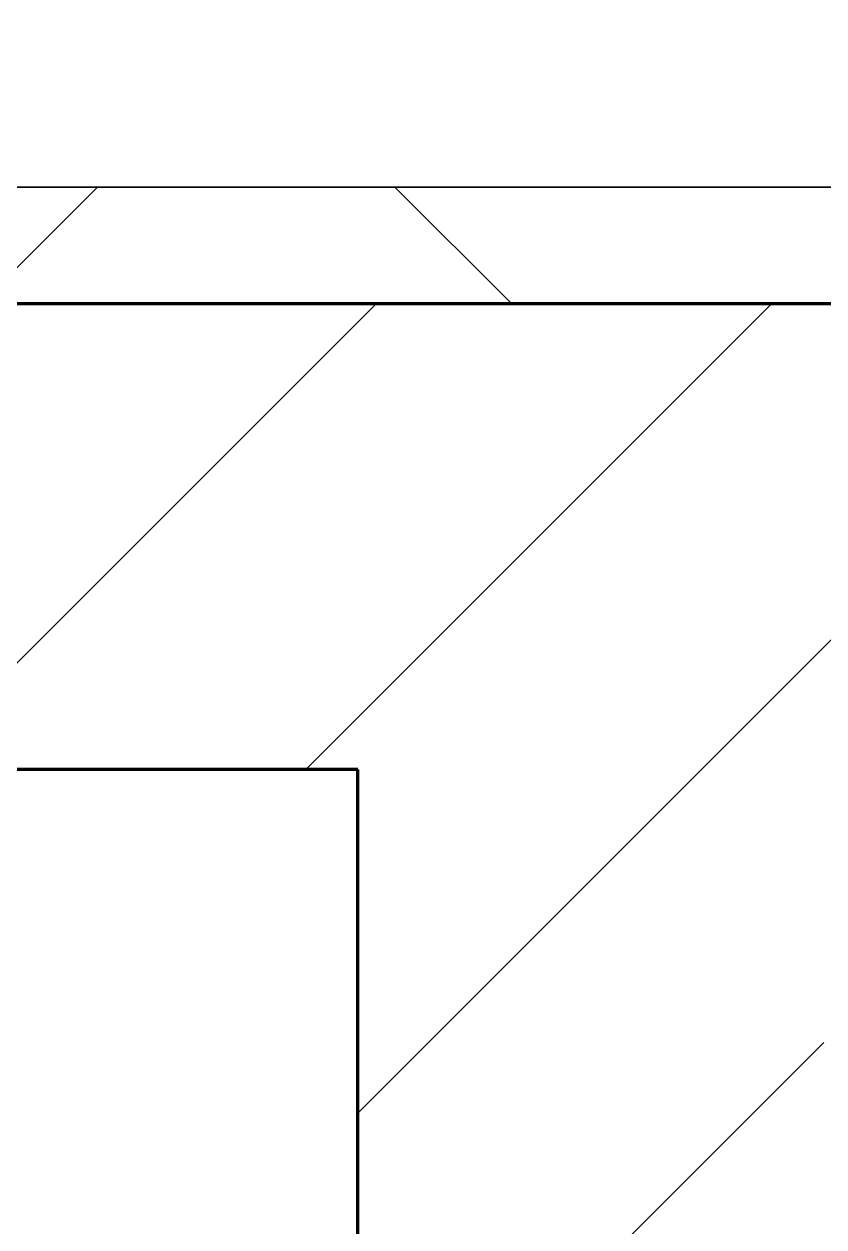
# Model space of a CAD drawing. Header units: millimetres. Extents: x -726012 to -647389, y -20772 to 18805.
# Drawn here: x -677220 to -676877, y 3733 to 4249 of the extents above; entities that cross this region are included whole.
import ezdxf
from ezdxf.xclip import XClip

# ---------------------------------------------------------------- set-up
doc = ezdxf.new("R2010")
doc.units = ezdxf.units.MM
doc.header["$XCLIPFRAME"] = 0
for name, color, linetype, lineweight in [('A-GLAZ-CURT', 2, 'Continuous', 9), ('A-WALL', 5, 'Continuous', 35), ('A-WALL-FNSH', 2, 'Continuous', 35), ('A-WALL-PATT', 1, 'Continuous', 35)]:
    doc.layers.add(name, color=color, linetype=linetype, lineweight=lineweight)
doc.layers.add('A11_ALU.SOLID SHEET', color=2, linetype='Continuous')
pattern_1 = [(45, (0, 0), (-84.852814, 84.852814), [])]

# ---------------------------------------------------------------- blocks, each defined once
blk = doc.blocks.new('PPLS-PP19_Custom Tile Pattern - Custom Tile Pattern-V198-4233-01 ENLARGED MULTI-PURPOSE LEVEL - REFLECTED CEILING PLAN - SHEET 4')
at = {"layer": 'A-GLAZ-CURT'}
for p, q in [((-300, 0), (300, 0)), ((300, 0), (-300, 0)), ((230.06, 0), (300, 0)), ((-300, -50), (300, -50)), ((300, -50), (-300, -50))]:
    blk.add_line(p, q, dxfattribs=at)
for points, knots in [([(300, 0), (286.53, 0), (254.22, 0), (207.11, 0), (177.41, 0), (159.34, 0), (158.33, 0), (158.3, 0)], [-285.253232, -285.253232, -285.253232, -285.253232, -244.693688, -187.987675, -143.776725, -129.632772, -123.352749, -123.352749, -123.352749, -123.352749]), ([(171.51, 0), (176.48, 0), (193.23, 0), (201.73, 0), (208.81, 0), (213.9, 0), (241.96, 0), (264.81, 0), (275.79, 0), (278.71, 0)], [-7971.819559, -7971.819559, -7971.819559, -7971.819559, -7784.112253, -7606.717214, -7289.299508, -7042.621073, -6582.165592, -6068.460911, -5865.184535, -5865.184535, -5865.184535, -5865.184535]), ([(278.7, 0), (273.92, 0), (254.95, 0), (230.43, 0), (219.94, 0), (219.02, 0)], [-12155.562814, -12155.562814, -12155.562814, -12155.562814, -11905.454923, -11162.864862, -10856.732305, -10856.732305, -10856.732305, -10856.732305]), ([(278.96, 0), (280.3, 0), (284.36, 0), (291.71, 0), (296.52, 0), (297.86, 0), (298.09, 0)], [-5859.388289, -5859.388289, -5859.388289, -5859.388289, -5766.029927, -5566.724884, -5280.360606, -5199.253518, -5199.253518, -5199.253518, -5199.253518]), ([(284.76, 0), (284.76, 0), (285.09, 0), (287.47, 0), (293.59, 0), (297.76, 0), (300, 0)], [-4110.630118, -4110.630118, -4110.630118, -4110.630118, -4053.389046, -3959.664717, -3862.421465, -3746.95702, -3746.95702, -3746.95702, -3746.95702]), ([(297.38, 0), (295.84, 0), (291.62, 0), (285.38, 0), (284.87, 0)], [-4803.172655, -4803.172655, -4803.172655, -4803.172655, -4358.271401, -4143.037883, -4143.037883, -4143.037883, -4143.037883])]:
    blk.add_open_spline(points, degree=3, knots=knots, dxfattribs=at)
blk.add_open_spline([(300, 0), (292.98, 0), (285.89, 0), (278.8, 0)], degree=3, dxfattribs=at)
blk = doc.blocks.new('PPLS-PP19_Custom Tile Pattern - Custom Tile Pattern-V199-4233-01 ENLARGED MULTI-PURPOSE LEVEL - REFLECTED CEILING PLAN - SHEET 4')
at = {"layer": 'A-GLAZ-CURT'}
for p, q in [((-300, 0), (300, 0)), ((300, 0), (-300, 0)), ((-293.07, 0), (-275.75, 0)), ((-275.75, 0), (-293.07, 0)), ((-222.32, 0), (-205, 0)), ((-205, 0), (-222.32, 0)), ((-300, -50), (300, -50)), ((300, -50), (-300, -50))]:
    blk.add_line(p, q, dxfattribs=at)
at = {"layer": 'A-GLAZ-CURT', "flags": 128}
for points in [[(-300, 0), (-291.56, 0), (-283.3, 0), (-275.2, 0), (-267.26, 0), (-259.45, 0), (-251.77, 0), (-244.2, 0), (-236.74, 0), (-229.36, 0), (-222.06, 0), (-214.83, 0), (-207.71, 0), (-200.76, 0), (-194.02, 0), (-187.54, 0), (-181.38, 0), (-175.58, 0), (-170.25, 0), (-165.64, 0), (-162.01, 0), (-159.53, 0), (-157.46, 0), (-154.52, 0), (-149.42, 0), (-141.84, 0), (-132.81, 0), (-126.08, 0)], [(-184.81, 0), (-190.44, 0), (-196.37, 0), (-202.58, 0), (-209.04, 0), (-215.73, 0), (-222.63, 0), (-229.72, 0), (-236.97, 0), (-244.39, 0), (-251.96, 0), (-259.67, 0), (-267.51, 0), (-275.48, 0), (-283.55, 0), (-291.73, 0), (-300, 0)], [(-125.17, 0), (-128.55, 0), (-134.16, 0), (-140.03, 0), (-145.5, 0), (-150.63, 0), (-155.53, 0), (-160.27, 0), (-164.95, 0), (-169.65, 0), (-174.47, 0), (-179.49, 0), (-184.63, 0)]]:
    blk.add_lwpolyline(points, dxfattribs=at)
at = {"layer": 'A-GLAZ-CURT'}
for points, knots in [([(-300, 0), (-284.65, 0), (-236.57, 0), (-174.61, 0), (-129.95, 0), (-110.8, 0), (-99.5, 0), (-91.46, 0)], [-5323.127839, -5323.127839, -5323.127839, -5323.127839, -4502.809032, -2700.551212, -1002.059161, -460.363443, 0, 0, 0, 0]), ([(-116.31, 0), (-122.18, 0), (-150.34, 0), (-202.69, 0), (-262.56, 0), (-294.48, 0), (-300, 0)], [-17701.565032, -17701.565032, -17701.565032, -17701.565032, -17136.203329, -15131.813646, -13729.592194, -13439.944408, -13439.944408, -13439.944408, -13439.944408]), ([(-137.88, 0), (-140.56, 0), (-147.66, 0), (-147.69, 0), (-158.72, 0), (-174.02, 0), (-185.59, 0), (-209.77, 0), (-232.01, 0), (-255.22, 0), (-262.59, 0), (-264.9, 0), (-265.4, 0)], [-3187.727384, -3187.727384, -3187.727384, -3187.727384, -2919.378265, -2477.344047, -2237.412286, -2029.680487, -1755.085331, -1400.429864, -858.079193, -543.655514, -208.940337, 0, 0, 0, 0]), ([(-258.6, 0), (-257.91, 0), (-254.26, 0), (-241.25, 0), (-225.99, 0), (-213.1, 0), (-200.2, 0), (-191.24, 0), (-185.23, 0), (-184.64, 0)], [-5722.54675, -5722.54675, -5722.54675, -5722.54675, -5657.471696, -5413.335975, -5017.494783, -4832.723979, -4666.091899, -4349.945572, -4315.465683, -4315.465683, -4315.465683, -4315.465683]), ([(-133.82, 0), (-135.51, 0), (-137.8, 0), (-149.31, 0), (-162.01, 0), (-177.91, 0), (-199.46, 0), (-216.65, 0), (-231.26, 0), (-233.46, 0), (-234, 0)], [-2731.647847, -2731.647847, -2731.647847, -2731.647847, -2418.507304, -2308.929706, -2113.765672, -1763.376603, -1422.553702, -978.033455, -846.069444, -682.911962, -682.911962, -682.911962, -682.911962]), ([(-233.49, 0), (-233.44, 0), (-232.38, 0), (-230.74, 0), (-225.3, 0), (-223.63, 0)], [-455.274641, -455.274641, -455.274641, -455.274641, -440.605512, -119.536984, 0, 0, 0, 0]), ([(-223.63, 0), (-219.39, 0), (-206.17, 0), (-188.58, 0), (-169.02, 0), (-152.12, 0), (-136.84, 0), (-127.33, 0), (-124.19, 0), (-123.43, 0), (-123.28, 0)], [-5463.295695, -5463.295695, -5463.295695, -5463.295695, -5161.076232, -4739.070012, -4465.409639, -4149.119819, -3839.893365, -3647.167523, -3488.92562, -3439.852845, -3439.852845, -3439.852845, -3439.852845]), ([(-183.92, 0), (-178.74, 0), (-170.52, 0), (-158.7, 0), (-157.22, 0)], [-4301.511651, -4301.511651, -4301.511651, -4301.511651, -4000.813434, -3840.635403, -3840.635403, -3840.635403, -3840.635403]), ([(-152.35, 0), (-151.03, 0), (-147.71, 0), (-143.57, 0), (-138.62, 0)], [-3494.978217, -3494.978217, -3494.978217, -3494.978217, -3371.022232, -3227.460399, -3227.460399, -3227.460399, -3227.460399]), ([(-118.78, 0), (-121.86, 0), (-126.28, 0), (-136.96, 0), (-147.46, 0), (-150.03, 0), (-150.57, 0)], [-5938.474035, -5938.474035, -5938.474035, -5938.474035, -5700.061948, -5508.838257, -5298.784692, -5196.16478, -5196.16478, -5196.16478, -5196.16478]), ([(-150.34, 0), (-150.07, 0), (-147.75, 0), (-142.6, 0), (-127.26, 0), (-107.3, 0), (-90.42, 0), (-75.26, 0), (-68.41, 0), (-65.12, 0), (-63.63, 0)], [-4948.728362, -4948.728362, -4948.728362, -4948.728362, -4883.323924, -4440.880425, -4054.690705, -3793.097032, -3402.597032, -3144.956779, -3050.982048, -2969.237017, -2969.237017, -2969.237017, -2969.237017]), ([(-116.66, 0), (-123.83, 0), (-133.98, 0), (-147.74, 0), (-149.07, 0)], [-6858.444941, -6858.444941, -6858.444941, -6858.444941, -6449.282163, -6277.220794, -6277.220794, -6277.220794, -6277.220794]), ([(-148.23, 0), (-146.94, 0), (-140.15, 0), (-137.28, 0), (-133.93, 0), (-128.78, 0), (-126.5, 0)], [-6162.058746, -6162.058746, -6162.058746, -6162.058746, -6017.569127, -5560.701257, -5364.112219, -5231.017328, -5231.017328, -5231.017328, -5231.017328]), ([(-116.68, 0), (-120.05, 0), (-127.34, 0), (-139.03, 0), (-146.11, 0), (-146.95, 0)], [-1120.9132, -1120.9132, -1120.9132, -1120.9132, -945.742622, -741.901385, -489.130243, -489.130243, -489.130243, -489.130243]), ([(-146.69, 0), (-146.59, 0), (-145.49, 0), (-135.69, 0), (-128.29, 0), (-125.15, 0)], [-420.34245, -420.34245, -420.34245, -420.34245, -406.956646, -290.263673, 0, 0, 0, 0]), ([(-127.41, 0), (-131.63, 0), (-133.16, 0), (-134.09, 0), (-134.15, 0)], [-8540.990293, -8540.990293, -8540.990293, -8540.990293, -8266.114998, -8246.473386, -8246.473386, -8246.473386, -8246.473386]), ([(-134.15, 0), (-133.32, 0), (-130.31, 0), (-117.33, 0), (-92.04, 0), (-74.02, 0), (-62.74, 0), (-60.36, 0), (-59.97, 0)], [-7657.439573, -7657.439573, -7657.439573, -7657.439573, -7293.749979, -6839.55839, -6236.997189, -5713.340575, -5140.470607, -5006.787413, -5006.787413, -5006.787413, -5006.787413]), ([(-120.13, 0), (-120.14, 0), (-120.24, 0), (-121.3, 0), (-129.25, 0), (-133.82, 0)], [-2933.992132, -2933.992132, -2933.992132, -2933.992132, -2920.575025, -2840.280255, -2731.647847, -2731.647847, -2731.647847, -2731.647847]), ([(-113.43, 0), (-113.44, 0), (-113.96, 0), (-119.73, 0), (-125.43, 0), (-127.03, 0), (-127.41, 0)], [-328.499627, -328.499627, -328.499627, -328.499627, -282.672656, -98.539552, -24.539552, 0, 0, 0, 0]), ([(-126.5, 0), (-122.44, 0), (-108.71, 0), (-86.68, 0), (-63.44, 0), (-54.4, 0), (-48.53, 0), (-30.79, 0), (-18.03, 0), (8.61, 0), (15.02, 0), (22.91, 0), (31, 0), (39.04, 0), (51.19, 0), (58.74, 0), (61.34, 0), (61.45, 0)], [-5231.017328, -5231.017328, -5231.017328, -5231.017328, -4994.692869, -4542.524482, -4008.285538, -3689.699207, -3546.54457, -3315.260113, -2864.387349, -2439.246196, -2084.094819, -1956.422387, -1818.904206, -1645.594513, -1443.202566, -1228.752106, -1120.932285, -1120.932285, -1120.932285, -1120.932285]), ([(-125.15, 0), (-124.93, 0), (-122.89, 0), (-119.6, 0), (-116.33, 0)], [-3362.7396, -3362.7396, -3362.7396, -3362.7396, -3342.215224, -3164.47015, -3164.47015, -3164.47015, -3164.47015]), ([(-122.08, 0), (-122.01, 0), (-121.69, 0), (-121.2, 0), (-120.88, 0)], [-3136.336417, -3136.336417, -3136.336417, -3136.336417, -3110.304437, -3035.164275, -3035.164275, -3035.164275, -3035.164275]), ([(-48.79, 0), (-51.65, 0), (-61.37, 0), (-81.23, 0), (-99.51, 0), (-114.02, 0), (-117.28, 0), (-118.78, 0)], [-1360.9003, -1360.9003, -1360.9003, -1360.9003, -1060.00838, -740.068933, -229.489605, -116.330425, 0, 0, 0, 0]), ([(-116.32, 0), (-115.51, 0), (-114.27, 0), (-113.43, 0), (-113.43, 0)], [-633.939625, -633.939625, -633.939625, -633.939625, -394.672656, -330.879064, -330.879064, -330.879064, -330.879064]), ([(-72.93, 0), (-75.51, 0), (-87.54, 0), (-103.49, 0), (-116.31, 0)], [-19442.345229, -19442.345229, -19442.345229, -19442.345229, -18935.241197, -17701.573127, -17701.573127, -17701.573127, -17701.573127]), ([(-26.75, 0), (-27.82, 0), (-36.18, 0), (-53.55, 0), (-78.2, 0), (-102.56, 0), (-113.86, 0), (-116.31, 0)], [-8718.362214, -8718.362214, -8718.362214, -8718.362214, -8532.293389, -8073.216054, -7508.296369, -7004.680444, -6865.115547, -6865.115547, -6865.115547, -6865.115547]), ([(-86.16, 0), (-91.37, 0), (-100.98, 0), (-111.57, 0), (-116.31, 0)], [-1681.3698, -1681.3698, -1681.3698, -1681.3698, -1374.161226, -1127.464652, -1127.464652, -1127.464652, -1127.464652]), ([(-115.82, 0), (-114.96, 0), (-110.41, 0), (-96.78, 0), (-75, 0), (-59.07, 0), (-48.76, 0)], [-5724.064692, -5724.064692, -5724.064692, -5724.064692, -5430.283136, -5103.229623, -4799.173296, -4262.601366, -4262.601366, -4262.601366, -4262.601366]), ([(-115.67, 0), (-114.21, 0), (-109.38, 0), (-98.9, 0), (-85.29, 0), (-71.67, 0), (-65.93, 0), (-65.07, 0)], [-3152.568375, -3152.568375, -3152.568375, -3152.568375, -3074.362186, -2902.289527, -2605.247022, -2322.099534, -2241.8264, -2241.8264, -2241.8264, -2241.8264]), ([(9.32, 0), (9.08, 0), (7.65, 0), (2.57, 0), (-12.23, 0), (-25.64, 0), (-40, 0), (-56.24, 0), (-75.59, 0), (-94, 0), (-112.01, 0), (-114.94, 0), (-115.63, 0)], [-2922.926651, -2922.926651, -2922.926651, -2922.926651, -2882.788014, -2720.818881, -2518.50168, -2125.455881, -1792.521578, -1466.981642, -1208.454564, -789.402658, -501.969187, -243.577221, -243.577221, -243.577221, -243.577221]), ([(-48.45, 0), (-51.77, 0), (-62.12, 0), (-85.2, 0), (-105.63, 0), (-114.02, 0), (-115.6, 0)], [-3284.996266, -3284.996266, -3284.996266, -3284.996266, -2842.901703, -2193.204658, -1433.981041, -1149.748693, -1149.748693, -1149.748693, -1149.748693]), ([(-91.46, 0), (-90.09, 0), (-84.7, 0), (-77.43, 0), (-72.73, 0), (-72.64, 0), (-72.64, 0)], [-19832.387487, -19832.387487, -19832.387487, -19832.387487, -19753.885894, -19541.04734, -19478.625389, -19471.062469, -19471.062469, -19471.062469, -19471.062469]), ([(-63.96, 0), (-64.13, 0), (-72.5, 0), (-80.63, 0), (-86.16, 0)], [-2171.769325, -2171.769325, -2171.769325, -2171.769325, -2007.031671, -1681.3698, -1681.3698, -1681.3698, -1681.3698]), ([(-47.97, 0), (-51.39, 0), (-57.77, 0), (-71.66, 0), (-77.83, 0), (-82.66, 0), (-83.28, 0), (-83.28, 0)], [-2343.480649, -2343.480649, -2343.480649, -2343.480649, -2161.752162, -2006.592567, -1646.621388, -1424.436217, -1393.971743, -1393.971743, -1393.971743, -1393.971743]), ([(-83.28, 0), (-83.28, 0), (-82.91, 0), (-76.14, 0), (-62.97, 0), (-53.53, 0), (-47.9, 0)], [-1393.4169, -1393.4169, -1393.4169, -1393.4169, -1353.722004, -1274.333717, -1073.56893, -651.549973, -651.549973, -651.549973, -651.549973]), ([(-66.39, 0), (-66.39, 0), (-63.63, 0), (-53.63, 0), (-34.42, 0), (-29.82, 0), (-29.19, 0)], [-2493.31794, -2493.31794, -2493.31794, -2493.31794, -2315.303971, -1809.437387, -963.711516, -666.19313, -666.19313, -666.19313, -666.19313]), ([(31.18, 0), (25.97, 0), (11.99, 0), (-16.92, 0), (-47.42, 0), (-65.77, 0), (-66.37, 0), (-66.38, 0)], [-4496.803627, -4496.803627, -4496.803627, -4496.803627, -4222.080604, -3745.412743, -2981.410125, -2542.574734, -2498.224237, -2498.224237, -2498.224237, -2498.224237]), ([(-63.63, 0), (-61.49, 0), (-57.39, 0), (-55.21, 0), (-51.13, 0), (-48.87, 0)], [-2969.237017, -2969.237017, -2969.237017, -2969.237017, -2851.217951, -2734.127174, -2598.08239, -2598.08239, -2598.08239, -2598.08239]), ([(-58.83, 0), (-58.37, 0), (-57.29, 0), (-54.23, 0), (-46.33, 0), (-42.62, 0), (-41.76, 0)], [-4859.52896, -4859.52896, -4859.52896, -4859.52896, -4680.891996, -4469.85053, -4321.566175, -4270.495146, -4270.495146, -4270.495146, -4270.495146]), ([(-51.83, 0), (-51.83, 0), (-51.78, 0), (-49.5, 0), (-48.2, 0), (-47.79, 0)], [-632.814994, -632.814994, -632.814994, -632.814994, -627.965721, -508.377888, -439.030613, -439.030613, -439.030613, -439.030613]), ([(-47.98, 0), (-44.45, 0), (-31.72, 0), (-12.78, 0), (4.23, 0), (9.64, 0), (10.14, 0), (10.18, 0)], [-4249.072383, -4249.072383, -4249.072383, -4249.072383, -4065.652676, -3589.737505, -3285.047089, -3066.359526, -3044.715262, -3044.715262, -3044.715262, -3044.715262]), ([(-36.62, 0), (-36.62, 0), (-40.35, 0), (-42.82, 0), (-46.25, 0), (-47.93, 0)], [-4069.478503, -4069.478503, -4069.478503, -4069.478503, -3858.647035, -3538.256648, -3308.530367, -3308.530367, -3308.530367, -3308.530367]), ([(-47.92, 0), (-46.19, 0), (-43.41, 0), (-40.79, 0), (-40.46, 0), (-40.44, 0)], [-2578.973331, -2578.973331, -2578.973331, -2578.973331, -2474.780881, -2410.990208, -2350.645972, -2350.645972, -2350.645972, -2350.645972]), ([(-36.33, 0), (-36.43, 0), (-37.27, 0), (-45.02, 0), (-45.63, 0), (-47.74, 0), (-47.79, 0)], [-1855.773136, -1855.773136, -1855.773136, -1855.773136, -1810.870157, -1672.078046, -1405.135169, -1398.972552, -1398.972552, -1398.972552, -1398.972552]), ([(76.63, 0), (74.8, 0), (67.65, 0), (53.52, 0), (37, 0), (24.07, 0), (12.82, 0), (-2.9, 0), (-20.62, 0), (-32.81, 0), (-42.45, 0), (-47.04, 0), (-47.78, 0)], [-3095.572228, -3095.572228, -3095.572228, -3095.572228, -2950.589685, -2634.532728, -2313.748533, -2106.613311, -1925.670641, -1617.263037, -1290.787923, -1039.307308, -819.71621, -773.893057, -773.893057, -773.893057, -773.893057]), ([(-47.58, 0), (-42.98, 0), (-36.45, 0), (-33.57, 0), (-29.94, 0), (-28.57, 0)], [-643.371574, -643.371574, -643.371574, -643.371574, -296.515819, -83.513472, 0, 0, 0, 0]), ([(-29.03, 0), (-33.97, 0), (-40.03, 0), (-46.07, 0), (-47.09, 0)], [-2680.714891, -2680.714891, -2680.714891, -2680.714891, -2413.671296, -2359.029104, -2359.029104, -2359.029104, -2359.029104]), ([(-46.96, 0), (-46.33, 0), (-44.63, 0), (-40.22, 0), (-36.78, 0)], [-386.946528, -386.946528, -386.946528, -386.946528, -260.442412, 0, 0, 0, 0]), ([(-41.76, 0), (-39.9, 0), (-37.72, 0), (-36.92, 0), (-36.77, 0)], [-4270.495146, -4270.495146, -4270.495146, -4270.495146, -4161.040818, -4106.245333, -4106.245333, -4106.245333, -4106.245333]), ([(-36.78, 0), (-32.43, 0), (-19.22, 0), (8.83, 0), (43.36, 0), (70.92, 0), (82.12, 0), (83.66, 0)], [-6191.144455, -6191.144455, -6191.144455, -6191.144455, -5862.463379, -5340.621928, -4573.028122, -4094.177415, -3869.465285, -3869.465285, -3869.465285, -3869.465285]), ([(-36.29, 0), (-36.29, 0), (-34.66, 0), (-28.88, 0), (-26.95, 0), (-26.54, 0)], [-9150.272121, -9150.272121, -9150.272121, -9150.272121, -9057.163041, -8919.836787, -8834.607043, -8834.607043, -8834.607043, -8834.607043]), ([(19.77, 0), (14.26, 0), (1.26, 0), (-16.58, 0), (-34.76, 0), (-36.04, 0)], [-10229.544997, -10229.544997, -10229.544997, -10229.544997, -9884.23066, -9424.652049, -9182.880979, -9182.880979, -9182.880979, -9182.880979]), ([(-33.34, 0), (-33.34, 0), (-32.93, 0), (-31.16, 0), (-30.52, 0)], [-2415.024266, -2415.024266, -2415.024266, -2415.024266, -2357.633367, -2323.618664, -2323.618664, -2323.618664, -2323.618664]), ([(20.37, 0), (14.22, 0), (0.78, 0), (-17.84, 0), (-30.57, 0), (-31.82, 0), (-32, 0)], [-3669.502423, -3669.502423, -3669.502423, -3669.502423, -3333.063701, -2994.501669, -2698.150104, -2614.070998, -2614.070998, -2614.070998, -2614.070998]), ([(-30.76, 0), (-30.73, 0), (-29.99, 0), (-23.47, 0), (-15.75, 0), (-15.19, 0)], [-54176.191683, -54176.191683, -54176.191683, -54176.191683, -54157.274271, -53749.15266, -53717.791567, -53717.791567, -53717.791567, -53717.791567]), ([(-30.52, 0), (-27.11, 0), (-17.83, 0), (5.99, 0), (22.06, 0), (37.44, 0), (45.92, 0), (57.76, 0), (64.47, 0), (72.74, 0), (75.22, 0), (76.03, 0), (76.21, 0)], [-2323.618664, -2323.618664, -2323.618664, -2323.618664, -2142.497158, -1716.209403, -1206.526904, -1089.329421, -901.315459, -753.071572, -495.328968, -421.953223, -334.951786, -290.452333, -290.452333, -290.452333, -290.452333]), ([(-13, 0), (-14.35, 0), (-17.68, 0), (-25.97, 0), (-29.52, 0), (-30.21, 0)], [-55207.591944, -55207.591944, -55207.591944, -55207.591944, -54789.006179, -54461.685999, -54290.791712, -54290.791712, -54290.791712, -54290.791712]), ([(8.33, 0), (8.19, 0), (7.18, 0), (0.32, 0), (-13.89, 0), (-24.92, 0), (-29.03, 0)], [-3574.286521, -3574.286521, -3574.286521, -3574.286521, -3526.962355, -3285.499107, -2903.012179, -2680.714891, -2680.714891, -2680.714891, -2680.714891]), ([(-28.98, 0), (-28.66, 0), (-27.39, 0), (-24.45, 0), (-22.56, 0)], [-166.548282, -166.548282, -166.548282, -166.548282, -102.06493, 0, 0, 0, 0]), ([(-28.57, 0), (-26.93, 0), (-20.29, 0), (-11.45, 0), (2.08, 0), (12.41, 0), (18.39, 0), (20.4, 0)], [-5361.429781, -5361.429781, -5361.429781, -5361.429781, -5261.36855, -5050.479954, -4785.90057, -4596.498881, -4485.833451, -4485.833451, -4485.833451, -4485.833451]), ([(-22.56, 0), (-20.27, 0), (-17.03, 0), (-11.36, 0), (-7.66, 0), (-6.6, 0), (-6.44, 0)], [-56468.192263, -56468.192263, -56468.192263, -56468.192263, -56344.022017, -56303.229861, -56166.290093, -56124.392176, -56124.392176, -56124.392176, -56124.392176]), ([(-15.19, 0), (-13.07, 0), (7.48, 0), (42.82, 0), (88.72, 0), (120.63, 0), (138.28, 0), (138.53, 0)], [-461.142613, -461.142613, -461.142613, -461.142613, -429.606584, -390.253598, -346.313304, -291.370682, -290.5735, -290.5735, -290.5735, -290.5735]), ([(-6.54, 0), (-6.73, 0), (-7.2, 0), (-7.6, 0), (-7.79, 0)], [-56009.792147, -56009.792147, -56009.792147, -56009.792147, -55949.290093, -55895.192118, -55895.192118, -55895.192118, -55895.192118]), ([(-2.63, 0), (-2.47, 0), (-1.22, 0), (4.92, 0), (15.97, 0), (22.54, 0), (24.49, 0)], [-226.825321, -226.825321, -226.825321, -226.825321, -220.269177, -206.416616, -198.214427, -187.717507, -187.717507, -187.717507, -187.717507]), ([(20.32, 0), (19.63, 0), (9.69, 0), (3.08, 0), (-1.67, 0), (-2.25, 0)], [-288.663498, -288.663498, -288.663498, -288.663498, -285.83788, -246.234814, -234.646884, -234.646884, -234.646884, -234.646884])]:
    blk.add_open_spline(points, degree=3, knots=knots, dxfattribs=at)
for points in [[(-117.74, 0), (-117.53, 0), (-117.09, 0), (-116.55, 0)], [(-116.49, 0), (-116.96, 0), (-117.33, 0), (-117.56, 0)], [(-48.08, 0), (-50.02, 0), (-51.53, 0), (-51.79, 0)], [(-39.84, 0), (-39.08, 0), (-38.11, 0), (-37.36, 0)]]:
    blk.add_open_spline(points, degree=3, dxfattribs=at)
blk = doc.blocks.new('*U885')
at = {"layer": 'A-GLAZ-CURT'}
for name, p in [('PPLS-PP19_Custom Tile Pattern - Custom Tile Pattern-V198-4233-01 ENLARGED MULTI-PURPOSE LEVEL - REFLECTED CEILING PLAN - SHEET 4', (-1200, 11720.41)), ('PPLS-PP19_Custom Tile Pattern - Custom Tile Pattern-V199-4233-01 ENLARGED MULTI-PURPOSE LEVEL - REFLECTED CEILING PLAN - SHEET 4', (-600, 11720.41))]:
    blk.add_blockref(name, p, dxfattribs=at)
blk = doc.blocks.new('*U1287')
blk.add_lwpolyline([(21173.36, -580), (28210, -580), (28210, -6849.96), (45954.15, -6849.96), (45954.15, 600), (82995.06, 600), (83086.47, 650), (90052, 650), (90392, 990), (103159.16, 990), (103159.16, 4990), (21173.36, 4990), (21173.36, 3485.45), (21203.36, 3485.45), (21203.36, 925.54), (21173.36, 925.54), (21173.36, -580)])

msp = doc.modelspace()

# ---------------------------------------------------------------- hatches: boundary and pattern name
at = {"layer": 'A-WALL-PATT', "lineweight": 9}
h = msp.add_hatch(dxfattribs=at)
h.set_pattern_fill('FP_3', color=256, style=0, pattern_type=2)
h.set_pattern_definition([(45, (0, 0), (-212.13203, 212.13203), []), (135, (0, 0), (-212.13203, -212.13203), [])])
h.paths.add_polyline_path([(-661708.03, 4129.02), (-661758.03, 4179.02), (-698678.22, 4179.02), (-698678.22, 4129.02), (-663127.46, 4129.02)])
h = msp.add_hatch(dxfattribs=at)
h.set_pattern_fill('FP_2', color=256, style=0, pattern_type=2)
h.set_pattern_definition(pattern_1)
h.paths.add_polyline_path([(-661508.03, 3929.02), (-661708.03, 4129.02), (-698478.22, 4129.02), (-698478.22, 3929.02), (-661790.87, 3929.02)])
h = msp.add_hatch(dxfattribs=at)
h.set_pattern_fill('FP_2', color=256, style=0, pattern_type=2)
h.set_pattern_definition(pattern_1)
h.paths.add_polyline_path([(-676877.37, 1419.02), (-676877.37, 3929.02), (-677077.37, 3929.02), (-677077.37, 1419.02)])

# ---------------------------------------------------------------- linework, layer by layer
at = {"layer": 'A-WALL', "color": 7, "lineweight": 70}
for p, q in [((-698478.22, 4129.02), (-661708.03, 4129.02)), ((-677077.37, 3929.02), (-679302.37, 3929.02)), ((-677077.37, 1419.02), (-677077.37, 3929.02))]:
    msp.add_line(p, q, dxfattribs=at)
at = {"layer": 'A-WALL-FNSH', "color": 250}
for p, q in [((-698678.22, 4179.02), (-661758.03, 4179.02)), ((-661708.03, 4129.02), (-698678.22, 4129.02))]:
    msp.add_line(p, q, dxfattribs=at)

# ---------------------------------------------------------------- block references
msp.add_blockref('*U885', (-676282.37, -7541.39))

# ---------------------------------------------------------------- next in the draw order: block references
at = {"layer": 'A11_ALU.SOLID SHEET'}
ref = msp.add_blockref('*U1287', (-744682.37, 3579.02), dxfattribs=at)
XClip(ref).set_block_clipping_path([(22516.8245944298, -23612.0000696909), (92487.8891097467, 7199.9972603897)])

doc.saveas('drawing.dxf')
